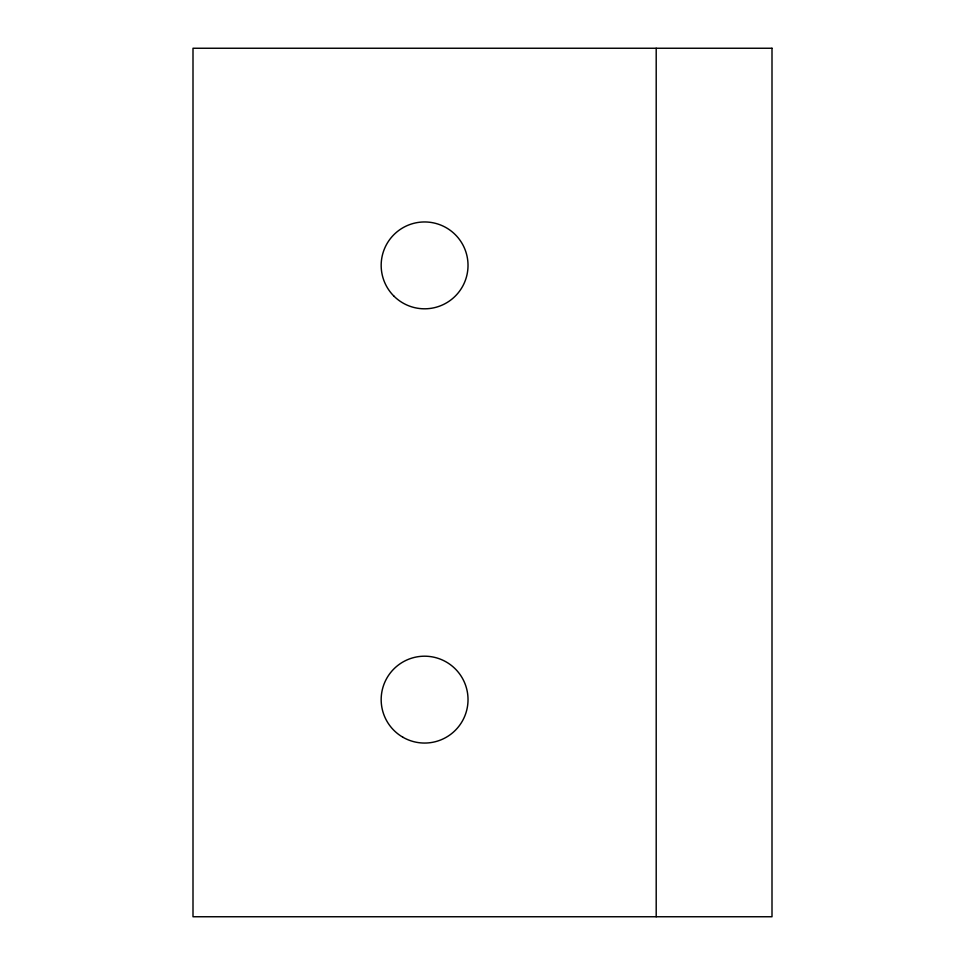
<?xml version="1.0" encoding="UTF-8"?>
<svg xmlns="http://www.w3.org/2000/svg" width="965" height="965" viewBox="0 0 965 965"><rect width="100%" height="100%" fill="white"/><g stroke="black" fill="none" stroke-linecap="round" stroke-linejoin="round"><path stroke-width="1.45" d="M656.2 48.25L656.2 916.75M772 48.25L193 48.25L193 916.75L772 916.75L772 48.25M402.887 737.236A43.425 43.425 0 0 0 468.025 699.625A43.425 43.425 0 0 0 402.887 662.014A43.425 43.425 0 0 0 402.887 737.236M393.889 296.086A43.425 43.425 0 0 0 466.541 276.617A43.425 43.425 0 0 0 413.358 223.434A43.425 43.425 0 0 0 393.889 296.086"/></g></svg>
